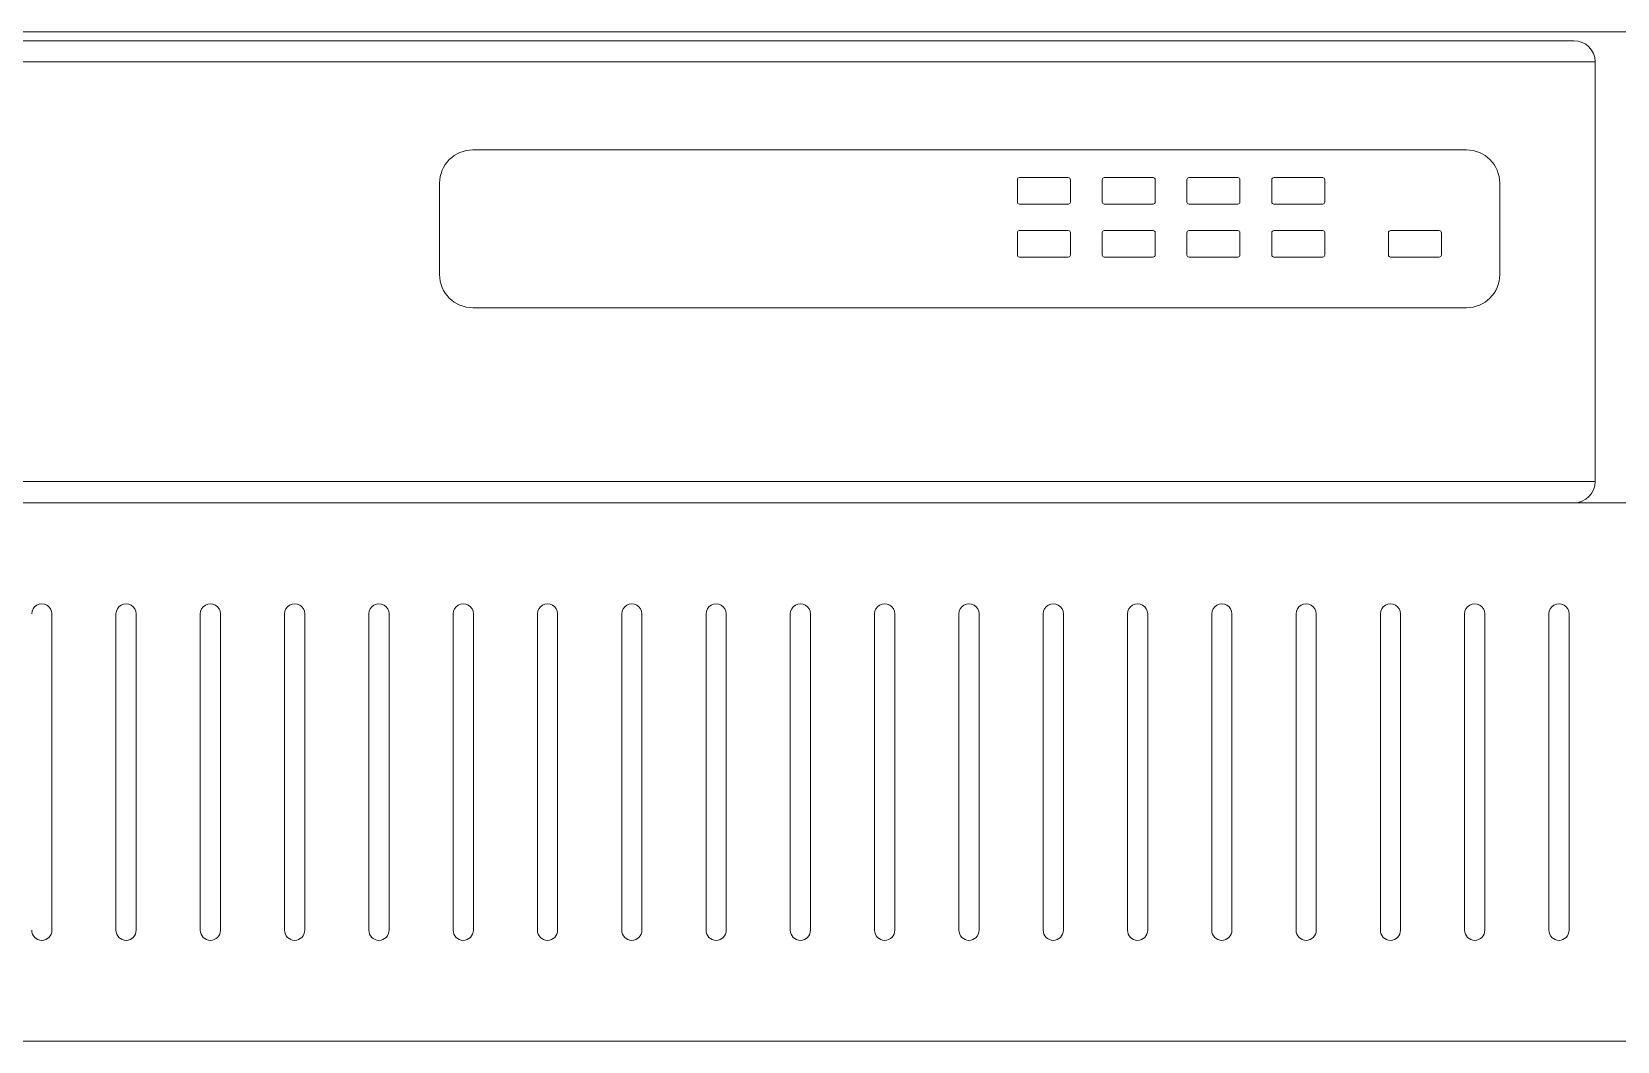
# Model space of a CAD drawing. Header units: millimetres. Extents: x -71336 to -33468, y -26189 to 22712.
# Drawn here: x -34213.1 to -34063.6, y -20297.4 to -20202.1 of the extents above; entities that cross this region are included whole.
import ezdxf

# ---------------------------------------------------------------- set-up
doc = ezdxf.new("R2010")
doc.units = ezdxf.units.MM
doc.layers.add('SC - Equipment', color=7, linetype='Continuous', lineweight=13)
doc.layers.add('SC - Rack Layout - U-guides and centreline', color=5, linetype='Continuous', lineweight=13, plot=False)
doc.styles.add('ARIAL', font='arial.ttf')

# ---------------------------------------------------------------- blocks, each defined once
blk = doc.blocks.new('*U254')
at = {"layer": 'SC - Rack Layout - U-guides and centreline', "ltscale": 5}
blk.add_lwpolyline([(-300, 0), (300, 0)], dxfattribs=at)
blk = doc.blocks.new('*U255')
at = {"layer": 'SC - Rack Layout - U-guides and centreline', "color": 0, "linetype": 'ByBlock', "lineweight": -2, "transparency": 16777216}
for p in [(0, 44.45), (0, 0)]:
    blk.add_blockref('*U254', p, dxfattribs=at)
blk = doc.blocks.new('*U285')
at = {"layer": 'SC - Equipment'}
for p, q in [((-245.364, 50.8), (244.4623, 50.8)), ((-146.1262, 10.4775), (-146.1262, 40.3225)), ((-140.081, 40.3225), (-140.081, 10.4775)), ((-138.176, 10.4775), (-138.176, 40.3225)), ((-132.1308, 40.3225), (-132.1308, 10.4775)), ((-130.2258, 10.4775), (-130.2258, 40.3225)), ((-124.1806, 40.3225), (-124.1806, 10.4775)), ((-122.2756, 10.4775), (-122.2756, 40.3225)), ((-116.2304, 40.3225), (-116.2304, 10.4775)), ((-114.3254, 10.4775), (-114.3254, 40.3225)), ((-108.2802, 40.3225), (-108.2802, 10.4775)), ((-106.3752, 10.4775), (-106.3752, 40.3225)), ((-100.33, 40.3225), (-100.33, 10.4775)), ((-98.425, 10.4775), (-98.425, 40.3225)), ((-92.3798, 40.3225), (-92.3798, 10.4775)), ((-90.4748, 10.4775), (-90.4748, 40.3225)), ((-84.4296, 40.3225), (-84.4296, 10.4775)), ((-82.5246, 10.4775), (-82.5246, 40.3225)), ((-76.4794, 40.3225), (-76.4794, 10.4775)), ((-74.5744, 10.4775), (-74.5744, 40.3225)), ((-68.5292, 40.3225), (-68.5292, 10.4775)), ((-66.6242, 10.4775), (-66.6242, 40.3225)), ((-60.579, 40.3225), (-60.579, 10.4775)), ((-58.674, 10.4775), (-58.674, 40.3225)), ((-52.6288, 40.3225), (-52.6288, 10.4775)), ((-50.7238, 10.4775), (-50.7238, 40.3225)), ((-44.6786, 40.3225), (-44.6786, 10.4775)), ((-42.7736, 10.4775), (-42.7736, 40.3225)), ((-36.7284, 40.3225), (-36.7284, 10.4775)), ((-34.8234, 10.4775), (-34.8234, 40.3225)), ((-28.7782, 40.3225), (-28.7782, 10.4775)), ((-26.8732, 10.4775), (-26.8732, 40.3225)), ((-20.828, 40.3225), (-20.828, 10.4775)), ((-18.923, 10.4775), (-18.923, 40.3225)), ((-12.8778, 40.3225), (-12.8778, 10.4775)), ((-10.9728, 10.4775), (-10.9728, 40.3225)), ((-4.9276, 40.3225), (-4.9276, 10.4775)), ((-3.0226, 10.4775), (-3.0226, 40.3225)), ((-276.352, 0), (276.352, 0))]:
    blk.add_line(p, q, dxfattribs=at)
for centre, start, end in [((-147.0787, 40.3225), 359.999983, 179.999991), ((-139.1285, 40.3225), 359.999983, 179.999991), ((-131.1783, 40.3225), 359.999983, 179.999991), ((-123.2281, 40.3225), 359.999983, 179.999991), ((-115.2779, 40.3225), 359.999983, 179.999991), ((-107.3277, 40.3225), 359.999983, 179.999991), ((-99.3775, 40.3225), 359.999983, 179.999991), ((-91.4273, 40.3225), 359.999983, 179.999991), ((-83.4771, 40.3225), 359.999983, 179.999991), ((-75.5269, 40.3225), 359.999983, 179.999991), ((-67.5767, 40.3225), 359.999983, 179.999991), ((-59.6265, 40.3225), 359.999983, 179.999991), ((-51.6763, 40.3225), 359.999983, 179.999991), ((-43.7261, 40.3225), 359.999983, 179.999991), ((-35.7759, 40.3225), 359.999983, 179.999991), ((-27.8257, 40.3225), 359.999983, 179.999991), ((-19.8755, 40.3225), 359.999983, 179.999991), ((-11.9253, 40.3225), 359.999983, 179.999991), ((-3.9751, 40.3225), 359.999983, 179.999991), ((-147.0787, 10.4775), 179.999991, 359.999983), ((-139.1285, 10.4775), 179.999991, 359.999983), ((-131.1783, 10.4775), 179.999991, 359.999983), ((-123.2281, 10.4775), 179.999991, 359.999983), ((-115.2779, 10.4775), 179.999991, 359.999983), ((-107.3277, 10.4775), 179.999991, 359.999983), ((-99.3775, 10.4775), 179.999991, 359.999983), ((-91.4273, 10.4775), 179.999991, 359.999983), ((-83.4771, 10.4775), 179.999991, 359.999983), ((-75.5269, 10.4775), 179.999991, 359.999983), ((-67.5767, 10.4775), 179.999991, 359.999983), ((-59.6265, 10.4775), 179.999991, 359.999983), ((-51.6763, 10.4775), 179.999991, 359.999983), ((-43.7261, 10.4775), 179.999991, 359.999983), ((-35.7759, 10.4775), 179.999991, 359.999983), ((-27.8257, 10.4775), 179.999991, 359.999983), ((-19.8755, 10.4775), 179.999991, 359.999983), ((-11.9253, 10.4775), 179.999991, 359.999983), ((-3.9751, 10.4775), 179.999991, 359.999983)]:
    blk.add_arc(centre, 0.9525, start, end, dxfattribs=at)
at = {"ltscale": 5, "style": 'ARIAL', "flags": 1}
blk.add_attdef('UNITS', (470.5, 46), '', height=9.73997, dxfattribs=at)

msp = doc.modelspace()

# ---------------------------------------------------------------- linework, layer by layer
at = {"layer": 'SC - Equipment'}
for p, q in [((-34283.695, -20202.997), (-34067.657, -20202.997)), ((-34285.695, -20204.997), (-34065.657, -20204.997)), ((-34065.657, -20244.597), (-34065.657, -20204.997)), ((-34077.807, -20213.297), (-34171.507, -20213.297)), ((-34174.657, -20216.447), (-34174.657, -20225.047)), ((-34120.157, -20216.117), (-34120.157, -20218.217)), ((-34115.357, -20215.917), (-34119.957, -20215.917)), ((-34115.157, -20218.217), (-34115.157, -20216.117)), ((-34112.157, -20216.117), (-34112.157, -20218.217)), ((-34107.357, -20215.917), (-34111.957, -20215.917)), ((-34107.157, -20218.217), (-34107.157, -20216.117)), ((-34104.157, -20216.117), (-34104.157, -20218.217)), ((-34099.357, -20215.917), (-34103.957, -20215.917)), ((-34099.157, -20218.217), (-34099.157, -20216.117)), ((-34096.157, -20216.117), (-34096.157, -20218.217)), ((-34091.357, -20215.917), (-34095.957, -20215.917)), ((-34091.157, -20218.217), (-34091.157, -20216.117)), ((-34074.657, -20225.047), (-34074.657, -20216.447)), ((-34119.957, -20218.417), (-34115.357, -20218.417)), ((-34111.957, -20218.417), (-34107.357, -20218.417)), ((-34103.957, -20218.417), (-34099.357, -20218.417)), ((-34095.957, -20218.417), (-34091.357, -20218.417)), ((-34115.357, -20220.917), (-34119.957, -20220.917)), ((-34107.357, -20220.917), (-34111.957, -20220.917)), ((-34099.357, -20220.917), (-34103.957, -20220.917)), ((-34091.357, -20220.917), (-34095.957, -20220.917)), ((-34080.357, -20220.917), (-34084.957, -20220.917)), ((-34120.157, -20221.117), (-34120.157, -20223.217)), ((-34115.157, -20223.217), (-34115.157, -20221.117)), ((-34112.157, -20221.117), (-34112.157, -20223.217)), ((-34107.157, -20223.217), (-34107.157, -20221.117)), ((-34104.157, -20221.117), (-34104.157, -20223.217)), ((-34099.157, -20223.217), (-34099.157, -20221.117)), ((-34096.157, -20221.117), (-34096.157, -20223.217)), ((-34091.157, -20223.217), (-34091.157, -20221.117)), ((-34085.157, -20221.117), (-34085.157, -20223.217)), ((-34080.157, -20223.217), (-34080.157, -20221.117)), ((-34119.957, -20223.417), (-34115.357, -20223.417)), ((-34111.957, -20223.417), (-34107.357, -20223.417)), ((-34103.957, -20223.417), (-34099.357, -20223.417)), ((-34095.957, -20223.417), (-34091.357, -20223.417)), ((-34084.957, -20223.417), (-34080.357, -20223.417)), ((-34171.507, -20228.197), (-34077.807, -20228.197)), ((-34065.657, -20244.597), (-34285.695, -20244.597)), ((-34067.657, -20246.597), (-34283.695, -20246.597))]:
    msp.add_line(p, q, dxfattribs=at)
for centre, radius, start, end in [((-34067.657, -20204.997), 2, 0, 90), ((-34171.507, -20216.447), 3.15, 90, 180), ((-34077.807, -20216.447), 3.15, 0, 90), ((-34119.957, -20216.117), 0.2, 90, 180), ((-34115.357, -20216.117), 0.2, 0, 90), ((-34111.957, -20216.117), 0.2, 90, 180), ((-34107.357, -20216.117), 0.2, 0, 90), ((-34103.957, -20216.117), 0.2, 90, 180), ((-34099.357, -20216.117), 0.2, 0, 90), ((-34095.957, -20216.117), 0.2, 90, 180), ((-34091.357, -20216.117), 0.2, 0, 90), ((-34119.957, -20218.217), 0.2, 180, 270), ((-34115.357, -20218.217), 0.2, 270, 0), ((-34111.957, -20218.217), 0.2, 180, 270), ((-34107.357, -20218.217), 0.2, 270, 0), ((-34103.957, -20218.217), 0.2, 180, 270), ((-34099.357, -20218.217), 0.2, 270, 0), ((-34095.957, -20218.217), 0.2, 180, 270), ((-34091.357, -20218.217), 0.2, 270, 0), ((-34119.957, -20221.117), 0.2, 90, 180), ((-34115.357, -20221.117), 0.2, 0, 90), ((-34111.957, -20221.117), 0.2, 90, 180), ((-34107.357, -20221.117), 0.2, 0, 90), ((-34103.957, -20221.117), 0.2, 90, 180), ((-34099.357, -20221.117), 0.2, 0, 90), ((-34095.957, -20221.117), 0.2, 90, 180), ((-34091.357, -20221.117), 0.2, 0, 90), ((-34084.957, -20221.117), 0.2, 90, 180), ((-34080.357, -20221.117), 0.2, 0, 90), ((-34119.957, -20223.217), 0.2, 180, 270), ((-34115.357, -20223.217), 0.2, 270, 0), ((-34111.957, -20223.217), 0.2, 180, 270), ((-34107.357, -20223.217), 0.2, 270, 0), ((-34103.957, -20223.217), 0.2, 180, 270), ((-34099.357, -20223.217), 0.2, 270, 0), ((-34095.957, -20223.217), 0.2, 180, 270), ((-34091.357, -20223.217), 0.2, 270, 0), ((-34084.957, -20223.217), 0.2, 180, 270), ((-34080.357, -20223.217), 0.2, 270, 0), ((-34171.507, -20225.047), 3.15, 180, 270), ((-34077.807, -20225.047), 3.15, 270, 0), ((-34067.657, -20244.597), 2, 270, 0)]:
    msp.add_arc(centre, radius, start, end, dxfattribs=at)

# ---------------------------------------------------------------- block references
msp.add_blockref('*U285', (-34065.092, -20297.397), dxfattribs=at)
at = {"layer": 'SC - Rack Layout - U-guides and centreline'}
msp.add_blockref('*U255', (-34065.543, -20246.597), dxfattribs=at)

doc.saveas('drawing.dxf')
